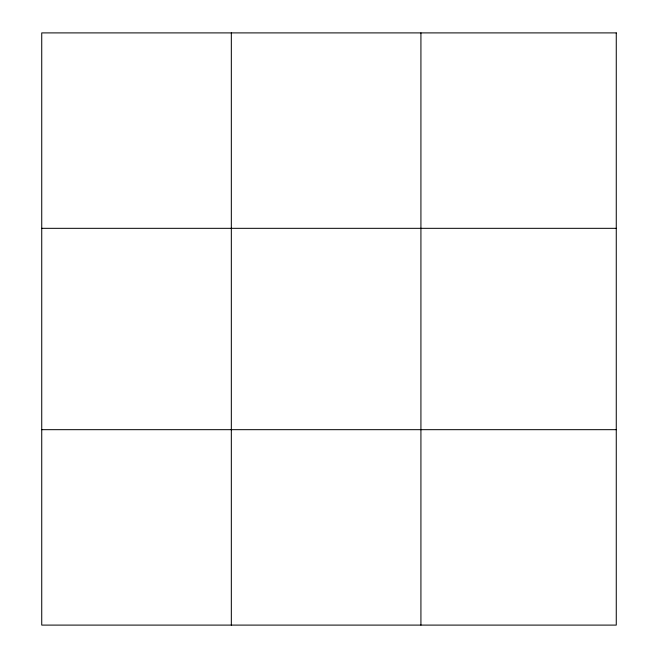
<?xml version="1.0" encoding="UTF-8"?>
<svg xmlns="http://www.w3.org/2000/svg" width="658" height="658" viewBox="0 0 658 658"><rect width="100%" height="100%" fill="white"/><g stroke="black" fill="none" stroke-linecap="round" stroke-linejoin="round"><path stroke-width="0.99" d="M231.328 625.1L231.328 32.9M420.923 625.1L420.923 32.9M41.734 228.326L616.266 228.326M41.734 429.674L616.266 429.674M616.266 32.9L616.266 625.1L41.734 625.1L41.734 32.9L616.266 32.9"/></g></svg>
